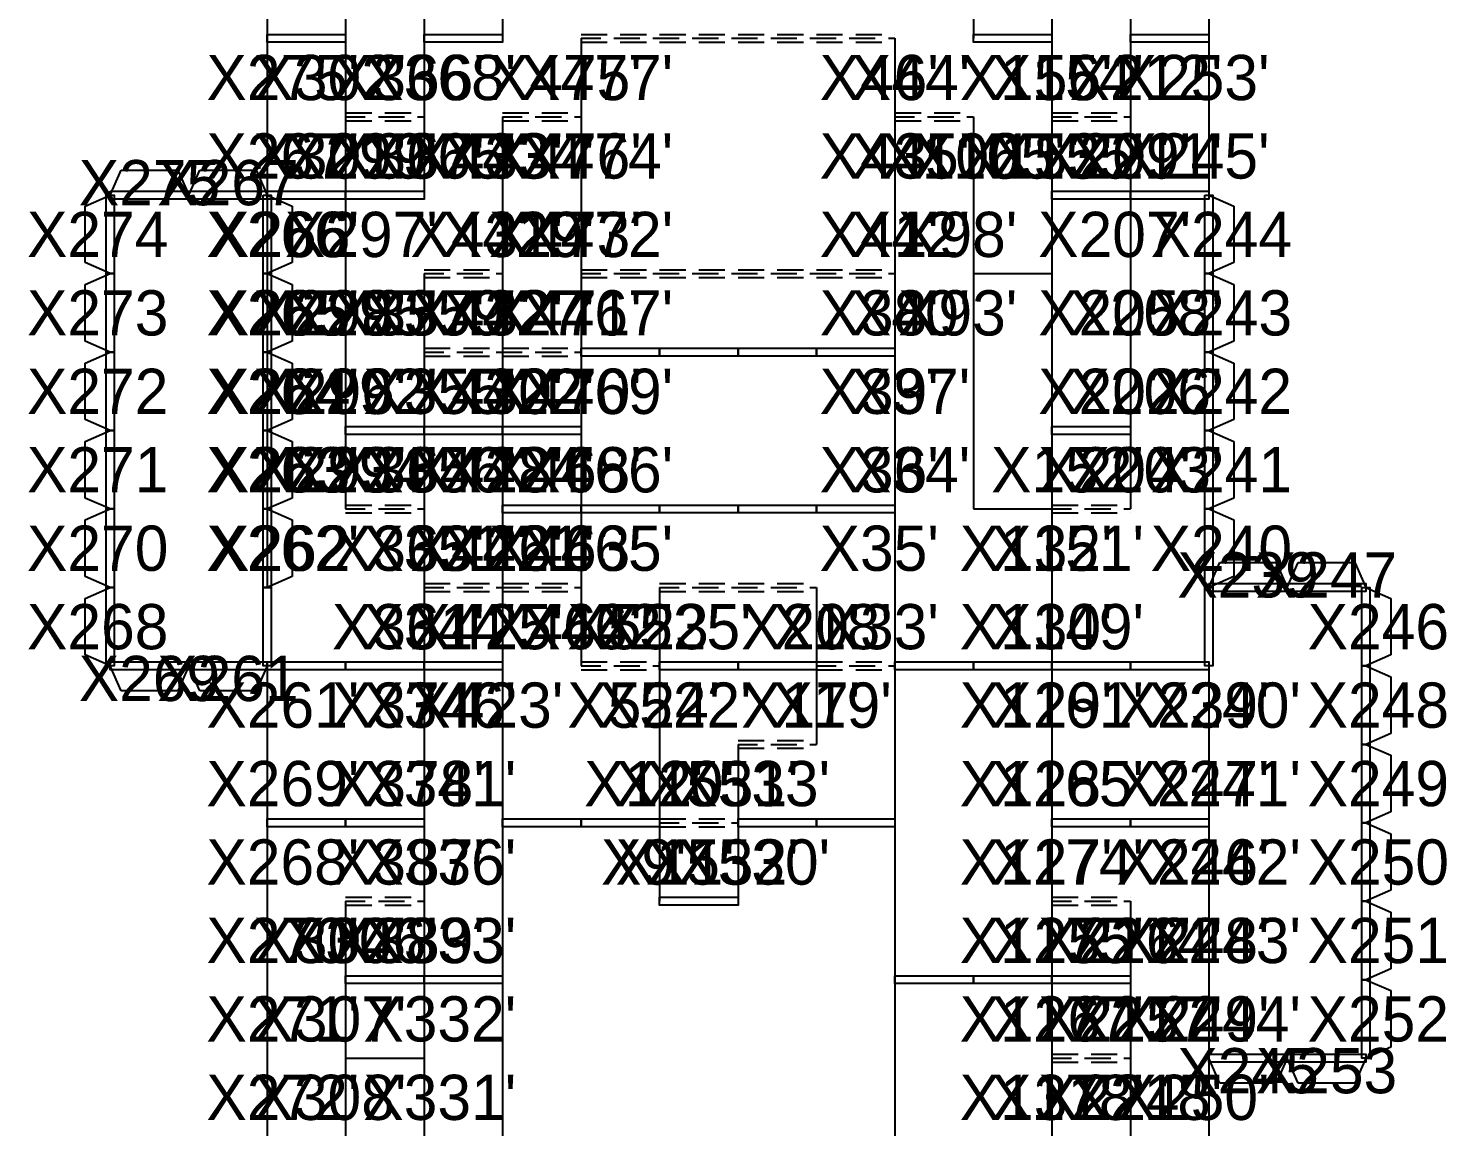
# Model space of a CAD drawing. Header units: millimetres. Extents: x 0 to 416, y 26 to 198.
# Drawn here: x 7.69 to 54.68, y 66.93 to 103.33 of the extents above; entities that cross this region are included whole.
import ezdxf
from ezdxf.enums import TextEntityAlignment as Align

# ---------------------------------------------------------------- set-up
doc = ezdxf.new("R2010")
doc.units = ezdxf.units.MM
for name, color, linetype in [('CUT', 3, 'CONTINUOUS'), ('LABEL', 2, 'CONTINUOUS'), ('MOUNTAIN_FOLD', 1, 'CONTINUOUS'), ('VALLEY_FOLD', 5, 'CONTINUOUS')]:
    doc.layers.add(name, color=color, linetype=linetype)

msp = doc.modelspace()

# ---------------------------------------------------------------- linework, layer by layer
at = {"layer": 'CUT'}
for p, q in [((15.6, 105.6), (15.6, 103)), ((18.2, 105.6), (18.2, 103)), ((20.8, 105.6), (20.8, 103)), ((23.4, 105.6), (23.4, 103)), ((39, 105.6), (39, 103)), ((41.6, 105.6), (41.6, 103)), ((44.2, 105.6), (44.2, 103)), ((46.8, 105.6), (46.8, 103)), ((15.6, 103), (15.6, 100.4)), ((18.2, 103), (18.2, 100.4)), ((20.8, 103), (20.8, 100.4)), ((26, 103), (26, 100.4)), ((36.4, 103), (36.4, 100.4)), ((41.6, 103), (41.6, 100.4)), ((44.2, 103), (44.2, 100.4)), ((46.8, 103), (46.8, 100.4)), ((15.6, 100.4), (15.6, 97.8)), ((18.2, 100.4), (18.2, 97.8)), ((20.8, 100.4), (20.8, 97.8)), ((23.4, 100.4), (23.4, 97.8)), ((26, 100.4), (26, 97.8)), ((36.4, 100.4), (36.4, 97.8)), ((39, 100.4), (39, 97.8)), ((41.6, 100.4), (41.6, 97.8)), ((44.2, 100.4), (44.2, 97.8)), ((46.8, 100.4), (46.8, 97.8)), ((10.4, 97.8), (10.764, 98.632)), ((10.764, 98.632), (12.636, 98.632)), ((12.636, 98.632), (13, 97.8)), ((13, 97.8), (13.364, 98.632)), ((13.364, 98.632), (15.236, 98.632)), ((15.236, 98.632), (15.6, 97.8)), ((9.568, 97.436), (10.4, 97.8)), ((15.6, 97.8), (16.432, 97.436)), ((15.6, 97.8), (15.6, 95.2)), ((18.2, 97.8), (18.2, 95.2)), ((23.4, 97.8), (23.4, 95.2)), ((26, 97.8), (26, 95.2)), ((36.4, 97.8), (36.4, 95.2)), ((39, 97.8), (39, 95.2)), ((41.6, 97.8), (41.6, 95.2)), ((44.2, 97.8), (44.2, 95.2)), ((46.8, 97.8), (47.632, 97.436)), ((9.568, 95.564), (9.568, 97.436)), ((16.432, 97.436), (16.432, 95.564)), ((47.632, 97.436), (47.632, 95.564)), ((10.4, 95.2), (9.568, 95.564)), ((16.432, 95.564), (15.6, 95.2)), ((47.632, 95.564), (46.8, 95.2)), ((9.568, 94.836), (10.4, 95.2)), ((15.6, 95.2), (15.6, 92.6)), ((15.6, 95.2), (16.432, 94.836)), ((18.2, 95.2), (18.2, 92.6)), ((20.8, 95.2), (20.8, 92.6)), ((23.4, 95.2), (23.4, 92.6)), ((26, 95.2), (26, 92.6)), ((36.4, 95.2), (36.4, 92.6)), ((39, 95.2), (39, 92.6)), ((39, 95.2), (41.6, 95.2)), ((41.6, 95.2), (41.6, 92.6)), ((44.2, 95.2), (44.2, 92.6)), ((46.8, 95.2), (47.632, 94.836)), ((9.568, 92.964), (9.568, 94.836)), ((16.432, 94.836), (16.432, 92.964)), ((47.632, 94.836), (47.632, 92.964)), ((10.4, 92.6), (9.568, 92.964)), ((9.568, 92.236), (10.4, 92.6)), ((16.432, 92.964), (15.6, 92.6)), ((15.6, 92.6), (15.6, 90)), ((15.6, 92.6), (16.432, 92.236)), ((18.2, 92.6), (18.2, 90)), ((20.8, 92.6), (20.8, 90)), ((23.4, 92.6), (23.4, 90)), ((26, 92.6), (26, 90)), ((36.4, 92.6), (36.4, 90)), ((39, 92.6), (39, 90)), ((41.6, 92.6), (41.6, 90)), ((44.2, 92.6), (44.2, 90)), ((47.632, 92.964), (46.8, 92.6)), ((46.8, 92.6), (47.632, 92.236)), ((9.568, 90.364), (9.568, 92.236)), ((16.432, 92.236), (16.432, 90.364)), ((47.632, 92.236), (47.632, 90.364)), ((10.4, 90), (9.568, 90.364)), ((16.432, 90.364), (15.6, 90)), ((47.632, 90.364), (46.8, 90)), ((9.568, 89.636), (10.4, 90)), ((15.6, 90), (15.6, 87.4)), ((15.6, 90), (16.432, 89.636)), ((18.2, 90), (18.2, 87.4)), ((20.8, 90), (20.8, 87.4)), ((23.4, 90), (23.4, 87.4)), ((26, 90), (26, 87.4)), ((36.4, 90), (36.4, 87.4)), ((39, 90), (39, 87.4)), ((41.6, 90), (41.6, 87.4)), ((44.2, 90), (44.2, 87.4)), ((46.8, 90), (47.632, 89.636)), ((9.568, 87.764), (9.568, 89.636)), ((16.432, 89.636), (16.432, 87.764)), ((47.632, 89.636), (47.632, 87.764)), ((10.4, 87.4), (9.568, 87.764)), ((16.432, 87.764), (15.6, 87.4)), ((47.632, 87.764), (46.8, 87.4)), ((9.568, 87.036), (10.4, 87.4)), ((9.568, 85.164), (9.568, 87.036)), ((15.6, 87.4), (16.432, 87.036)), ((15.6, 87.4), (15.6, 84.8)), ((16.432, 87.036), (16.432, 85.164)), ((20.8, 87.4), (20.8, 84.8)), ((23.4, 87.4), (23.4, 84.8)), ((26, 87.4), (26, 84.8)), ((36.4, 87.4), (36.4, 84.8)), ((39, 87.4), (41.6, 87.4)), ((41.6, 87.4), (41.6, 84.8)), ((46.8, 87.4), (47.632, 87.036)), ((47.632, 87.036), (47.632, 85.164)), ((46.8, 84.8), (47.164, 85.632)), ((47.164, 85.632), (49.036, 85.632)), ((49.036, 85.632), (49.4, 84.8)), ((49.4, 84.8), (49.764, 85.632)), ((49.764, 85.632), (51.636, 85.632)), ((51.636, 85.632), (52, 84.8)), ((10.4, 84.8), (9.568, 85.164)), ((16.432, 85.164), (15.6, 84.8)), ((47.632, 85.164), (46.8, 84.8)), ((9.568, 84.436), (10.4, 84.8)), ((20.8, 84.8), (20.8, 82.2)), ((23.4, 84.8), (23.4, 82.2)), ((26, 84.8), (26, 82.2)), ((28.6, 84.8), (28.6, 82.2)), ((33.8, 84.8), (33.8, 82.2)), ((36.4, 84.8), (36.4, 82.2)), ((41.6, 84.8), (41.6, 82.2)), ((52, 84.8), (52.832, 84.436)), ((9.568, 82.564), (9.568, 84.436)), ((52.832, 84.436), (52.832, 82.564)), ((10.4, 82.2), (9.568, 82.564)), ((52.832, 82.564), (52, 82.2)), ((10.764, 81.368), (10.4, 82.2)), ((13, 82.2), (12.636, 81.368)), ((13.364, 81.368), (13, 82.2)), ((15.6, 82.2), (15.236, 81.368)), ((15.6, 82.2), (15.6, 79.6)), ((20.8, 82.2), (20.8, 79.6)), ((23.4, 82.2), (23.4, 79.6)), ((28.6, 82.2), (28.6, 79.6)), ((33.8, 82.2), (33.8, 79.6)), ((36.4, 82.2), (36.4, 79.6)), ((41.6, 82.2), (41.6, 79.6)), ((46.8, 82.2), (46.8, 79.6)), ((52, 82.2), (52.832, 81.836)), ((52.832, 81.836), (52.832, 79.964)), ((12.636, 81.368), (10.764, 81.368)), ((15.236, 81.368), (13.364, 81.368)), ((52.832, 79.964), (52, 79.6)), ((15.6, 79.6), (15.6, 77)), ((20.8, 79.6), (20.8, 77)), ((23.4, 79.6), (23.4, 77)), ((28.6, 79.6), (28.6, 77)), ((31.2, 79.6), (31.2, 77)), ((36.4, 79.6), (36.4, 77)), ((41.6, 79.6), (41.6, 77)), ((46.8, 79.6), (46.8, 77)), ((52, 79.6), (52.832, 79.236)), ((52.832, 79.236), (52.832, 77.364)), ((52.832, 77.364), (52, 77)), ((15.6, 77), (15.6, 74.4)), ((20.8, 77), (20.8, 74.4)), ((23.4, 77), (23.4, 74.4)), ((28.6, 77), (28.6, 74.4)), ((31.2, 77), (31.2, 74.4)), ((36.4, 77), (36.4, 74.4)), ((41.6, 77), (41.6, 74.4)), ((46.8, 77), (46.8, 74.4)), ((52, 77), (52.832, 76.636)), ((52.832, 76.636), (52.832, 74.764)), ((52.832, 74.764), (52, 74.4)), ((15.6, 74.4), (15.6, 71.8)), ((18.2, 74.4), (18.2, 71.8)), ((20.8, 74.4), (20.8, 71.8)), ((23.4, 74.4), (23.4, 71.8)), ((36.4, 74.4), (36.4, 71.8)), ((41.6, 74.4), (41.6, 71.8)), ((44.2, 74.4), (44.2, 71.8)), ((46.8, 74.4), (46.8, 71.8)), ((52, 74.4), (52.832, 74.036)), ((52.832, 74.036), (52.832, 72.164)), ((52.832, 72.164), (52, 71.8)), ((15.6, 71.8), (15.6, 69.2)), ((18.2, 71.8), (18.2, 69.2)), ((20.8, 71.8), (20.8, 69.2)), ((23.4, 71.8), (23.4, 69.2)), ((36.4, 71.8), (36.4, 69.2)), ((41.6, 71.8), (41.6, 69.2)), ((44.2, 71.8), (44.2, 69.2)), ((46.8, 71.8), (46.8, 69.2)), ((52, 71.8), (52.832, 71.436)), ((52.832, 71.436), (52.832, 69.564)), ((52.832, 69.564), (52, 69.2)), ((15.6, 69.2), (15.6, 66.6)), ((18.2, 69.2), (18.2, 66.6)), ((18.2, 69.2), (20.8, 69.2)), ((20.8, 69.2), (20.8, 66.6)), ((23.4, 69.2), (23.4, 66.6)), ((36.4, 69.2), (36.4, 66.6)), ((41.6, 69.2), (41.6, 66.6)), ((44.2, 69.2), (44.2, 66.6)), ((46.8, 69.2), (46.8, 66.6)), ((47.164, 68.368), (46.8, 69.2)), ((49.4, 69.2), (49.036, 68.368)), ((49.764, 68.368), (49.4, 69.2)), ((52, 69.2), (51.636, 68.368)), ((49.036, 68.368), (47.164, 68.368)), ((51.636, 68.368), (49.764, 68.368))]:
    msp.add_line(p, q, dxfattribs=at)
at = {"layer": 'MOUNTAIN_FOLD'}
for points in [[(15.6, 103.13), (18.2, 103.13), (18.2, 102.87), (15.6, 102.87)], [(20.8, 103.13), (23.4, 103.13), (23.4, 102.87), (20.8, 102.87)], [(39, 103.13), (41.6, 103.13), (41.6, 102.87), (39, 102.87)], [(44.2, 103.13), (46.8, 103.13), (46.8, 102.87), (44.2, 102.87)], [(10.27, 97.8), (10.53, 97.8), (10.53, 95.2), (10.27, 95.2)], [(10.4, 97.93), (13, 97.93), (13, 97.67), (10.4, 97.67)], [(13, 97.93), (15.6, 97.93), (15.6, 97.67), (13, 97.67)], [(15.47, 97.8), (15.73, 97.8), (15.73, 95.2), (15.47, 95.2)], [(15.6, 97.93), (18.2, 97.93), (18.2, 97.67), (15.6, 97.67)], [(18.2, 97.93), (20.8, 97.93), (20.8, 97.67), (18.2, 97.67)], [(41.6, 97.93), (44.2, 97.93), (44.2, 97.67), (41.6, 97.67)], [(44.2, 97.93), (46.8, 97.93), (46.8, 97.67), (44.2, 97.67)], [(46.67, 97.8), (46.93, 97.8), (46.93, 95.2), (46.67, 95.2)], [(10.27, 95.2), (10.53, 95.2), (10.53, 92.6), (10.27, 92.6)], [(15.47, 95.2), (15.73, 95.2), (15.73, 92.6), (15.47, 92.6)], [(46.67, 95.2), (46.93, 95.2), (46.93, 92.6), (46.67, 92.6)], [(10.27, 92.6), (10.53, 92.6), (10.53, 90), (10.27, 90)], [(15.47, 92.6), (15.73, 92.6), (15.73, 90), (15.47, 90)], [(26, 92.73), (28.6, 92.73), (28.6, 92.47), (26, 92.47)], [(28.6, 92.73), (31.2, 92.73), (31.2, 92.47), (28.6, 92.47)], [(31.2, 92.73), (33.8, 92.73), (33.8, 92.47), (31.2, 92.47)], [(33.8, 92.73), (36.4, 92.73), (36.4, 92.47), (33.8, 92.47)], [(46.67, 92.6), (46.93, 92.6), (46.93, 90), (46.67, 90)], [(10.27, 90), (10.53, 90), (10.53, 87.4), (10.27, 87.4)], [(15.47, 90), (15.73, 90), (15.73, 87.4), (15.47, 87.4)], [(18.2, 90.13), (20.8, 90.13), (20.8, 89.87), (18.2, 89.87)], [(20.8, 90.13), (23.4, 90.13), (23.4, 89.87), (20.8, 89.87)], [(23.4, 90.13), (26, 90.13), (26, 89.87), (23.4, 89.87)], [(41.6, 90.13), (44.2, 90.13), (44.2, 89.87), (41.6, 89.87)], [(46.67, 90), (46.93, 90), (46.93, 87.4), (46.67, 87.4)], [(23.4, 87.53), (26, 87.53), (26, 87.27), (23.4, 87.27)], [(26, 87.53), (28.6, 87.53), (28.6, 87.27), (26, 87.27)], [(28.6, 87.53), (31.2, 87.53), (31.2, 87.27), (28.6, 87.27)], [(31.2, 87.53), (33.8, 87.53), (33.8, 87.27), (31.2, 87.27)], [(33.8, 87.53), (36.4, 87.53), (36.4, 87.27), (33.8, 87.27)], [(10.27, 87.4), (10.53, 87.4), (10.53, 84.8), (10.27, 84.8)], [(15.47, 87.4), (15.73, 87.4), (15.73, 84.8), (15.47, 84.8)], [(46.67, 87.4), (46.93, 87.4), (46.93, 84.8), (46.67, 84.8)], [(10.27, 84.8), (10.53, 84.8), (10.53, 82.2), (10.27, 82.2)], [(15.47, 84.8), (15.73, 84.8), (15.73, 82.2), (15.47, 82.2)], [(15.47, 84.8), (15.73, 84.8), (15.73, 82.2), (15.47, 82.2)], [(46.67, 84.8), (46.93, 84.8), (46.93, 82.2), (46.67, 82.2)], [(46.8, 84.93), (49.4, 84.93), (49.4, 84.67), (46.8, 84.67)], [(49.4, 84.93), (52, 84.93), (52, 84.67), (49.4, 84.67)], [(51.87, 84.8), (52.13, 84.8), (52.13, 82.2), (51.87, 82.2)], [(10.4, 82.33), (13, 82.33), (13, 82.07), (10.4, 82.07)], [(13, 82.33), (15.6, 82.33), (15.6, 82.07), (13, 82.07)], [(15.6, 82.33), (18.2, 82.33), (18.2, 82.07), (15.6, 82.07)], [(18.2, 82.33), (20.8, 82.33), (20.8, 82.07), (18.2, 82.07)], [(20.8, 82.33), (23.4, 82.33), (23.4, 82.07), (20.8, 82.07)], [(28.6, 82.33), (31.2, 82.33), (31.2, 82.07), (28.6, 82.07)], [(31.2, 82.33), (33.8, 82.33), (33.8, 82.07), (31.2, 82.07)], [(36.4, 82.33), (39, 82.33), (39, 82.07), (36.4, 82.07)], [(39, 82.33), (41.6, 82.33), (41.6, 82.07), (39, 82.07)], [(41.6, 82.33), (44.2, 82.33), (44.2, 82.07), (41.6, 82.07)], [(44.2, 82.33), (46.8, 82.33), (46.8, 82.07), (44.2, 82.07)], [(51.87, 82.2), (52.13, 82.2), (52.13, 79.6), (51.87, 79.6)], [(51.87, 79.6), (52.13, 79.6), (52.13, 77), (51.87, 77)], [(15.6, 77.13), (18.2, 77.13), (18.2, 76.87), (15.6, 76.87)], [(18.2, 77.13), (20.8, 77.13), (20.8, 76.87), (18.2, 76.87)], [(23.4, 77.13), (26, 77.13), (26, 76.87), (23.4, 76.87)], [(26, 77.13), (28.6, 77.13), (28.6, 76.87), (26, 76.87)], [(31.2, 77.13), (33.8, 77.13), (33.8, 76.87), (31.2, 76.87)], [(33.8, 77.13), (36.4, 77.13), (36.4, 76.87), (33.8, 76.87)], [(41.6, 77.13), (44.2, 77.13), (44.2, 76.87), (41.6, 76.87)], [(44.2, 77.13), (46.8, 77.13), (46.8, 76.87), (44.2, 76.87)], [(51.87, 77), (52.13, 77), (52.13, 74.4), (51.87, 74.4)], [(28.6, 74.53), (31.2, 74.53), (31.2, 74.27), (28.6, 74.27)], [(51.87, 74.4), (52.13, 74.4), (52.13, 71.8), (51.87, 71.8)], [(18.2, 71.93), (20.8, 71.93), (20.8, 71.67), (18.2, 71.67)], [(20.8, 71.93), (23.4, 71.93), (23.4, 71.67), (20.8, 71.67)], [(36.4, 71.93), (39, 71.93), (39, 71.67), (36.4, 71.67)], [(39, 71.93), (41.6, 71.93), (41.6, 71.67), (39, 71.67)], [(41.6, 71.93), (44.2, 71.93), (44.2, 71.67), (41.6, 71.67)], [(51.87, 71.8), (52.13, 71.8), (52.13, 69.2), (51.87, 69.2)], [(46.8, 69.33), (49.4, 69.33), (49.4, 69.07), (46.8, 69.07)], [(49.4, 69.33), (52, 69.33), (52, 69.07), (49.4, 69.07)]]:
    msp.add_lwpolyline(points, close=True, dxfattribs=at)
at = {"layer": 'VALLEY_FOLD'}
for p, q in [((26, 103.13), (26.8667, 103.13)), ((26, 103), (26.65, 103)), ((27.0833, 103), (27.95, 103)), ((27.3, 103.13), (28.1667, 103.13)), ((28.3833, 103), (28.6, 103)), ((28.6, 103.13), (29.4667, 103.13)), ((28.6, 103.13), (28.6, 103.13)), ((28.6, 103), (29.25, 103)), ((29.6833, 103), (30.55, 103)), ((29.9, 103.13), (30.7667, 103.13)), ((30.9833, 103), (31.2, 103)), ((31.2, 103.13), (32.0667, 103.13)), ((31.2, 103), (31.85, 103)), ((32.2833, 103), (33.15, 103)), ((32.5, 103.13), (33.3667, 103.13)), ((33.5833, 103), (33.8, 103)), ((33.8, 103.13), (34.6667, 103.13)), ((33.8, 103), (34.45, 103)), ((34.8833, 103), (35.75, 103)), ((35.1, 103.13), (35.9667, 103.13)), ((36.1833, 103), (36.4, 103)), ((36.4, 103.13), (36.4, 103.13)), ((26, 102.87), (26.8667, 102.87)), ((27.3, 102.87), (28.1667, 102.87)), ((28.6, 102.87), (28.6, 102.87)), ((28.6, 102.87), (29.4667, 102.87)), ((29.9, 102.87), (30.7667, 102.87)), ((31.2, 102.87), (32.0667, 102.87)), ((32.5, 102.87), (33.3667, 102.87)), ((33.8, 102.87), (34.6667, 102.87)), ((35.1, 102.87), (35.9667, 102.87)), ((36.4, 102.87), (36.4, 102.87)), ((18.2, 100.53), (19.0667, 100.53)), ((18.2, 100.4), (18.85, 100.4)), ((18.2, 100.27), (19.0667, 100.27)), ((19.2833, 100.4), (20.15, 100.4)), ((19.5, 100.53), (20.3667, 100.53)), ((19.5, 100.27), (20.3667, 100.27)), ((20.5833, 100.4), (20.8, 100.4)), ((20.8, 100.53), (20.8, 100.53)), ((20.8, 100.27), (20.8, 100.27)), ((23.4, 100.53), (24.2667, 100.53)), ((23.4, 100.4), (24.05, 100.4)), ((23.4, 100.27), (24.2667, 100.27)), ((24.4833, 100.4), (25.35, 100.4)), ((24.7, 100.53), (25.5667, 100.53)), ((24.7, 100.27), (25.5667, 100.27)), ((25.7833, 100.4), (26, 100.4)), ((26, 100.53), (26, 100.53)), ((26, 100.27), (26, 100.27)), ((36.4, 100.53), (37.2667, 100.53)), ((36.4, 100.4), (37.05, 100.4)), ((36.4, 100.27), (37.2667, 100.27)), ((37.4833, 100.4), (38.35, 100.4)), ((37.7, 100.53), (38.5667, 100.53)), ((37.7, 100.27), (38.5667, 100.27)), ((38.7833, 100.4), (39, 100.4)), ((39, 100.53), (39, 100.53)), ((39, 100.27), (39, 100.27)), ((41.6, 100.53), (42.4667, 100.53)), ((41.6, 100.4), (42.25, 100.4)), ((41.6, 100.27), (42.4667, 100.27)), ((42.6833, 100.4), (43.55, 100.4)), ((42.9, 100.53), (43.7667, 100.53)), ((42.9, 100.27), (43.7667, 100.27)), ((43.9833, 100.4), (44.2, 100.4)), ((44.2, 100.53), (44.2, 100.53)), ((44.2, 100.27), (44.2, 100.27)), ((20.8, 95.33), (21.6667, 95.33)), ((20.8, 95.2), (21.45, 95.2)), ((20.8, 95.07), (21.6667, 95.07)), ((21.8833, 95.2), (22.75, 95.2)), ((22.1, 95.33), (22.9667, 95.33)), ((22.1, 95.07), (22.9667, 95.07)), ((23.1833, 95.2), (23.4, 95.2)), ((26, 95.33), (26.8667, 95.33)), ((26, 95.2), (26.65, 95.2)), ((26, 95.07), (26.8667, 95.07)), ((27.0833, 95.2), (27.95, 95.2)), ((27.3, 95.33), (28.1667, 95.33)), ((27.3, 95.07), (28.1667, 95.07)), ((28.3833, 95.2), (28.6, 95.2)), ((28.6, 95.33), (29.4667, 95.33)), ((28.6, 95.33), (28.6, 95.33)), ((28.6, 95.2), (29.25, 95.2)), ((28.6, 95.07), (28.6, 95.07)), ((28.6, 95.07), (29.4667, 95.07)), ((29.6833, 95.2), (30.55, 95.2)), ((29.9, 95.33), (30.7667, 95.33)), ((29.9, 95.07), (30.7667, 95.07)), ((30.9833, 95.2), (31.2, 95.2)), ((31.2, 95.33), (32.0667, 95.33)), ((31.2, 95.2), (31.85, 95.2)), ((31.2, 95.07), (32.0667, 95.07)), ((32.2833, 95.2), (33.15, 95.2)), ((32.5, 95.33), (33.3667, 95.33)), ((32.5, 95.07), (33.3667, 95.07)), ((33.5833, 95.2), (33.8, 95.2)), ((33.8, 95.33), (34.6667, 95.33)), ((33.8, 95.2), (34.45, 95.2)), ((33.8, 95.07), (34.6667, 95.07)), ((34.8833, 95.2), (35.75, 95.2)), ((35.1, 95.33), (35.9667, 95.33)), ((35.1, 95.07), (35.9667, 95.07)), ((36.1833, 95.2), (36.4, 95.2)), ((36.4, 95.33), (36.4, 95.33)), ((36.4, 95.07), (36.4, 95.07)), ((20.8, 92.73), (21.6667, 92.73)), ((20.8, 92.6), (21.45, 92.6)), ((21.8833, 92.6), (22.75, 92.6)), ((22.1, 92.73), (22.9667, 92.73)), ((23.1833, 92.6), (23.4, 92.6)), ((23.4, 92.73), (24.2667, 92.73)), ((23.4, 92.6), (24.05, 92.6)), ((24.4833, 92.6), (25.35, 92.6)), ((24.7, 92.73), (25.5667, 92.73)), ((25.7833, 92.6), (26, 92.6)), ((26, 92.73), (26, 92.73)), ((20.8, 92.47), (21.6667, 92.47)), ((22.1, 92.47), (22.9667, 92.47)), ((23.4, 92.47), (24.2667, 92.47)), ((24.7, 92.47), (25.5667, 92.47)), ((26, 92.47), (26, 92.47)), ((18.2, 87.53), (19.0667, 87.53)), ((19.5, 87.53), (20.3667, 87.53)), ((20.8, 87.53), (20.8, 87.53)), ((41.6, 87.53), (42.4667, 87.53)), ((42.9, 87.53), (43.7667, 87.53)), ((44.2, 87.53), (44.2, 87.53)), ((18.2, 87.4), (18.85, 87.4)), ((18.2, 87.27), (19.0667, 87.27)), ((19.2833, 87.4), (20.15, 87.4)), ((19.5, 87.27), (20.3667, 87.27)), ((20.5833, 87.4), (20.8, 87.4)), ((20.8, 87.27), (20.8, 87.27)), ((41.6, 87.4), (42.25, 87.4)), ((41.6, 87.27), (42.4667, 87.27)), ((42.6833, 87.4), (43.55, 87.4)), ((42.9, 87.27), (43.7667, 87.27)), ((43.9833, 87.4), (44.2, 87.4)), ((44.2, 87.27), (44.2, 87.27)), ((20.8, 84.93), (21.6667, 84.93)), ((20.8, 84.8), (21.45, 84.8)), ((20.8, 84.67), (21.6667, 84.67)), ((21.8833, 84.8), (22.75, 84.8)), ((22.1, 84.93), (22.9667, 84.93)), ((22.1, 84.67), (22.9667, 84.67)), ((23.1833, 84.8), (23.4, 84.8)), ((23.4, 84.93), (24.2667, 84.93)), ((23.4, 84.8), (24.05, 84.8)), ((23.4, 84.67), (24.2667, 84.67)), ((24.4833, 84.8), (25.35, 84.8)), ((24.7, 84.93), (25.5667, 84.93)), ((24.7, 84.67), (25.5667, 84.67)), ((25.7833, 84.8), (26, 84.8)), ((26, 84.93), (26, 84.93)), ((26, 84.67), (26, 84.67)), ((28.6, 84.93), (29.4667, 84.93)), ((28.6, 84.8), (29.25, 84.8)), ((28.6, 84.67), (29.4667, 84.67)), ((29.6833, 84.8), (30.55, 84.8)), ((29.9, 84.93), (30.7667, 84.93)), ((29.9, 84.67), (30.7667, 84.67)), ((30.9833, 84.8), (31.2, 84.8)), ((31.2, 84.93), (32.0667, 84.93)), ((31.2, 84.8), (31.85, 84.8)), ((31.2, 84.67), (32.0667, 84.67)), ((32.2833, 84.8), (33.15, 84.8)), ((32.5, 84.93), (33.3667, 84.93)), ((32.5, 84.67), (33.3667, 84.67)), ((33.5833, 84.8), (33.8, 84.8)), ((26, 82.33), (26.8667, 82.33)), ((27.3, 82.33), (28.1667, 82.33)), ((28.6, 82.33), (28.6, 82.33)), ((33.8, 82.33), (34.6667, 82.33)), ((35.1, 82.33), (35.9667, 82.33)), ((36.4, 82.33), (36.4, 82.33)), ((26, 82.2), (26.65, 82.2)), ((26, 82.07), (26.8667, 82.07)), ((27.0833, 82.2), (27.95, 82.2)), ((27.3, 82.07), (28.1667, 82.07)), ((28.3833, 82.2), (28.6, 82.2)), ((28.6, 82.07), (28.6, 82.07)), ((33.8, 82.2), (34.45, 82.2)), ((33.8, 82.07), (34.6667, 82.07)), ((34.8833, 82.2), (35.75, 82.2)), ((35.1, 82.07), (35.9667, 82.07)), ((36.1833, 82.2), (36.4, 82.2)), ((36.4, 82.07), (36.4, 82.07)), ((31.2, 79.73), (32.0667, 79.73)), ((31.2, 79.6), (31.85, 79.6)), ((31.2, 79.47), (32.0667, 79.47)), ((32.2833, 79.6), (33.15, 79.6)), ((32.5, 79.73), (33.3667, 79.73)), ((32.5, 79.47), (33.3667, 79.47)), ((33.5833, 79.6), (33.8, 79.6)), ((28.6, 77.13), (29.4667, 77.13)), ((29.9, 77.13), (30.7667, 77.13)), ((28.6, 77), (29.25, 77)), ((28.6, 76.87), (29.4667, 76.87)), ((29.6833, 77), (30.55, 77)), ((29.9, 76.87), (30.7667, 76.87)), ((30.9833, 77), (31.2, 77)), ((18.2, 74.53), (19.0667, 74.53)), ((18.2, 74.4), (18.85, 74.4)), ((18.2, 74.27), (19.0667, 74.27)), ((19.2833, 74.4), (20.15, 74.4)), ((19.5, 74.53), (20.3667, 74.53)), ((19.5, 74.27), (20.3667, 74.27)), ((20.5833, 74.4), (20.8, 74.4)), ((20.8, 74.53), (20.8, 74.53)), ((20.8, 74.27), (20.8, 74.27)), ((41.6, 74.53), (42.4667, 74.53)), ((41.6, 74.4), (42.25, 74.4)), ((41.6, 74.27), (42.4667, 74.27)), ((42.6833, 74.4), (43.55, 74.4)), ((42.9, 74.53), (43.7667, 74.53)), ((42.9, 74.27), (43.7667, 74.27)), ((43.9833, 74.4), (44.2, 74.4)), ((44.2, 74.53), (44.2, 74.53)), ((44.2, 74.27), (44.2, 74.27)), ((41.6, 69.33), (42.4667, 69.33)), ((41.6, 69.2), (42.25, 69.2)), ((42.6833, 69.2), (43.55, 69.2)), ((42.9, 69.33), (43.7667, 69.33)), ((43.9833, 69.2), (44.2, 69.2)), ((44.2, 69.33), (44.2, 69.33)), ((41.6, 69.07), (42.4667, 69.07)), ((42.9, 69.07), (43.7667, 69.07)), ((44.2, 69.07), (44.2, 69.07))]:
    msp.add_line(p, q, dxfattribs=at)

# ---------------------------------------------------------------- texts
at = {"layer": 'LABEL'}
for s, p in [("X275'", (16.12, 101.7)), ("X302'", (17.68, 101.7)), ("X366'", (20.28, 101.7)), ("X368'", (21.32, 101.7)), ("X475'", (25.48, 101.7)), ("X477'", (26.52, 101.7)), ("X46'", (35.88, 101.7)), ("X44'", (36.92, 101.7)), ("X156'", (41.08, 101.7)), ("X154'", (42.12, 101.7)), ("X212'", (44.72, 101.7)), ("X253'", (46.28, 101.7)), ("X267'", (16.12, 99.1)), ("X301'", (17.68, 99.1)), ("X299'", (18.72, 99.1)), ("X367'", (20.28, 99.1)), ("X365'", (21.32, 99.1)), ("X433'", (22.88, 99.1)), ("X434'", (23.92, 99.1)), ("X476'", (25.48, 99.1)), ("X474'", (26.52, 99.1)), ("X43'", (35.88, 99.1)), ("X45'", (36.92, 99.1)), ("X106'", (38.48, 99.1)), ("X105'", (39.52, 99.1)), ("X153'", (41.08, 99.1)), ("X155'", (42.12, 99.1)), ("X209'", (43.68, 99.1)), ("X211'", (44.72, 99.1)), ("X245'", (46.28, 99.1)), ('X275', (11.7, 98.216)), ('X267', (14.3, 98.216)), ('X274', (9.984, 96.5)), ("X266'", (16.12, 96.5)), ('X266', (16.016, 96.5)), ("X297'", (18.72, 96.5)), ("X431'", (22.88, 96.5)), ("X429'", (23.92, 96.5)), ("X473'", (25.48, 96.5)), ("X472'", (26.52, 96.5)), ("X41'", (35.88, 96.5)), ("X42'", (36.92, 96.5)), ("X98'", (38.48, 96.5)), ("X207'", (43.68, 96.5)), ('X244', (47.216, 96.5)), ('X273', (9.984, 93.9)), ("X265'", (16.12, 93.9)), ('X265', (16.016, 93.9)), ("X298'", (17.68, 93.9)), ("X295'", (18.72, 93.9)), ("X357'", (20.28, 93.9)), ("X359'", (21.32, 93.9)), ("X432'", (22.88, 93.9)), ("X427'", (23.92, 93.9)), ("X471'", (25.48, 93.9)), ("X467'", (26.52, 93.9)), ("X38'", (35.88, 93.9)), ("X40'", (36.92, 93.9)), ("X93'", (38.48, 93.9)), ("X205'", (43.68, 93.9)), ("X208'", (44.72, 93.9)), ('X243', (47.216, 93.9)), ('X272', (9.984, 91.3)), ("X264'", (16.12, 91.3)), ('X264', (16.016, 91.3)), ("X296'", (17.68, 91.3)), ("X292'", (18.72, 91.3)), ("X355'", (21.32, 91.3)), ("X430'", (22.88, 91.3)), ("X422'", (23.92, 91.3)), ("X470'", (25.48, 91.3)), ("X469'", (26.52, 91.3)), ("X39'", (35.88, 91.3)), ("X37'", (36.92, 91.3)), ("X202'", (43.68, 91.3)), ("X206'", (44.72, 91.3)), ('X242', (47.216, 91.3)), ('X271', (9.984, 88.7)), ("X263'", (16.12, 88.7)), ('X263', (16.016, 88.7)), ("X293'", (17.68, 88.7)), ("X294'", (18.72, 88.7)), ("X364'", (20.28, 88.7)), ("X356'", (21.32, 88.7)), ("X428'", (22.88, 88.7)), ("X424'", (23.92, 88.7)), ("X468'", (25.48, 88.7)), ("X466'", (26.52, 88.7)), ("X36'", (35.88, 88.7)), ("X34'", (36.92, 88.7)), ("X152'", (42.12, 88.7)), ("X204'", (43.68, 88.7)), ("X203'", (44.72, 88.7)), ('X241', (47.216, 88.7)), ('X270', (9.984, 86.1)), ("X262'", (16.12, 86.1)), ('X262', (16.016, 86.1)), ("X363'", (20.28, 86.1)), ("X351'", (21.32, 86.1)), ("X426'", (22.88, 86.1)), ("X421'", (23.92, 86.1)), ("X463'", (25.48, 86.1)), ("X465'", (26.52, 86.1)), ("X35'", (35.88, 86.1)), ("X132'", (41.08, 86.1)), ("X151'", (42.12, 86.1)), ('X240', (47.216, 86.1)), ('X239', (48.1, 85.216)), ('X247', (50.7, 85.216)), ('X268', (9.984, 83.5)), ("X361'", (20.28, 83.5)), ("X344'", (21.32, 83.5)), ("X425'", (22.88, 83.5)), ("X464'", (25.48, 83.5)), ("X462'", (26.52, 83.5)), ("X523'", (28.08, 83.5)), ("X525'", (29.12, 83.5)), ("X20'", (33.28, 83.5)), ("X18'", (34.32, 83.5)), ("X33'", (35.88, 83.5)), ("X130'", (41.08, 83.5)), ("X149'", (42.12, 83.5)), ('X246', (52.416, 83.5)), ('X269', (11.7, 81.784)), ('X261', (14.3, 81.784)), ("X261'", (16.12, 80.9)), ("X374'", (20.28, 80.9)), ("X346'", (21.32, 80.9)), ("X423'", (22.88, 80.9)), ("X524'", (28.08, 80.9)), ("X522'", (29.12, 80.9)), ("X17'", (33.28, 80.9)), ("X19'", (34.32, 80.9)), ("X129'", (41.08, 80.9)), ("X161'", (42.12, 80.9)), ("X239'", (46.28, 80.9)), ("X240'", (47.32, 80.9)), ('X248', (52.416, 80.9)), ("X269'", (16.12, 78.3)), ("X378'", (20.28, 78.3)), ("X341'", (21.32, 78.3)), ("X12'", (28.08, 78.3)), ("X10'", (29.12, 78.3)), ("X531'", (30.68, 78.3)), ("X533'", (31.72, 78.3)), ("X128'", (41.08, 78.3)), ("X165'", (42.12, 78.3)), ("X247'", (46.28, 78.3)), ("X241'", (47.32, 78.3)), ('X249', (52.416, 78.3)), ("X268'", (16.12, 75.7)), ("X387'", (20.28, 75.7)), ("X336'", (21.32, 75.7)), ("X9'", (28.08, 75.7)), ("X11'", (29.12, 75.7)), ("X532'", (30.68, 75.7)), ("X530'", (31.72, 75.7)), ("X127'", (41.08, 75.7)), ("X174'", (42.12, 75.7)), ("X246'", (46.28, 75.7)), ("X242'", (47.32, 75.7)), ('X250', (52.416, 75.7)), ("X270'", (16.12, 73.1)), ("X304'", (17.68, 73.1)), ("X306'", (18.72, 73.1)), ("X389'", (20.28, 73.1)), ("X333'", (21.32, 73.1)), ("X125'", (41.08, 73.1)), ("X175'", (42.12, 73.1)), ("X216'", (43.68, 73.1)), ("X214'", (44.72, 73.1)), ("X248'", (46.28, 73.1)), ("X243'", (47.32, 73.1)), ('X251', (52.416, 73.1)), ("X271'", (16.12, 70.5)), ("X307'", (17.68, 70.5)), ("X332'", (21.32, 70.5)), ("X126'", (41.08, 70.5)), ("X177'", (42.12, 70.5)), ("X215'", (43.68, 70.5)), ("X217'", (44.72, 70.5)), ("X249'", (46.28, 70.5)), ("X244'", (47.32, 70.5)), ('X252', (52.416, 70.5)), ('X245', (48.1, 68.784)), ('X253', (50.7, 68.784)), ("X272'", (16.12, 67.9)), ("X308'", (17.68, 67.9)), ("X331'", (21.32, 67.9)), ("X131'", (41.08, 67.9)), ("X178'", (42.12, 67.9)), ("X224'", (43.68, 67.9)), ("X218'", (44.72, 67.9)), ("X250'", (46.28, 67.9))]:
    msp.add_text(s, height=1.5, dxfattribs=at).set_placement(p, align=Align.MIDDLE_CENTER)

doc.saveas('drawing.dxf')
